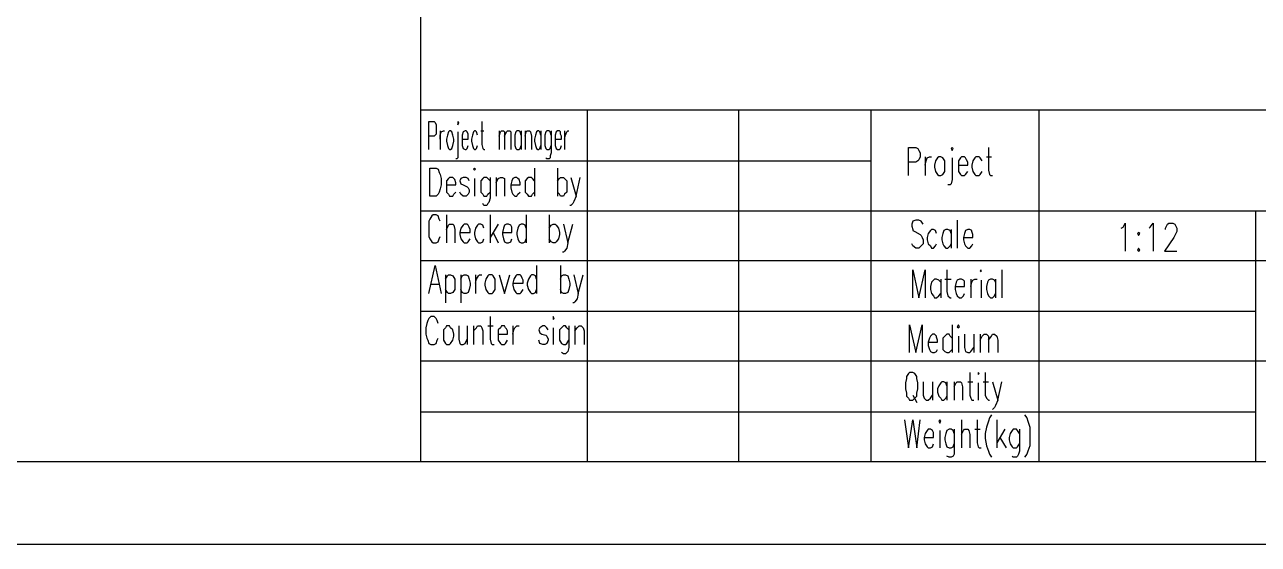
# Model space of a CAD drawing. Extents: x 0.28 to 3.47, y 0.29 to 4.81.
# Drawn here: x 2.198 to 2.992, y 0.287 to 0.621 of the extents above; entities that cross this region are included whole.
import ezdxf

# ---------------------------------------------------------------- set-up
doc = ezdxf.new("R2010")
doc.units = 0
doc.header["$MEASUREMENT"] = 0
doc.linetypes.add('AUSGEZOGEN', pattern=[0])
doc.layers.get('0').update_dxf_attribs({"linetype": 'AUSGEZOGEN'})

msp = doc.modelspace()

# ---------------------------------------------------------------- linework, layer by layer
for points in [[(0.28, 0.28667), (3.474, 0.28667), (3.474, 0.28667), (3.474, 4.80867), (3.474, 4.80867), (0.28, 4.80867), (0.28, 4.80867), (0.28, 0.28667), (0.28, 0.28667)], [(0.414, 0.34), (3.42067, 0.34), (3.42067, 0.34), (3.42067, 4.75533), (3.42067, 4.75533), (0.414, 4.75533), (0.414, 4.75533), (0.414, 0.34), (0.414, 0.34)], [(3.42067, 0.63067), (2.45267, 0.63067), (2.45267, 0.63067), (2.45267, 0.34), (2.45267, 0.34), (3.42067, 0.34), (3.42067, 0.34), (3.42067, 0.63067), (3.42067, 0.63067)], [(3.42067, 0.566), (2.45267, 0.566)], [(2.56, 0.34), (2.56, 0.566)], [(2.65733, 0.34), (2.65733, 0.566)], [(2.74267, 0.34), (2.74267, 0.566)], [(2.85067, 0.34), (2.85067, 0.566)], [(2.458, 0.54067), (2.458, 0.55867), (2.458, 0.55867), (2.46133, 0.55867), (2.46133, 0.55867), (2.462, 0.558), (2.462, 0.558), (2.46267, 0.55667), (2.46267, 0.55667), (2.46267, 0.55067), (2.46267, 0.55067), (2.462, 0.55), (2.462, 0.55), (2.46133, 0.54933), (2.46133, 0.54933), (2.458, 0.54933)], [(2.47667, 0.558), (2.47667, 0.55667), (2.47667, 0.55667), (2.47733, 0.558), (2.47733, 0.558), (2.47667, 0.55867), (2.47667, 0.55867), (2.47667, 0.558), (2.47667, 0.558)], [(2.492, 0.55867), (2.492, 0.544), (2.492, 0.544), (2.49267, 0.54133), (2.49267, 0.54133), (2.49333, 0.54067), (2.49333, 0.54067), (2.494, 0.54067)], [(2.46533, 0.55267), (2.46533, 0.54067)], [(2.46533, 0.54733), (2.46533, 0.55), (2.46533, 0.55), (2.466, 0.552), (2.466, 0.552), (2.46733, 0.55267), (2.46733, 0.55267), (2.468, 0.55267)], [(2.47133, 0.55267), (2.47067, 0.552), (2.47067, 0.552), (2.47, 0.55), (2.47, 0.55), (2.46933, 0.54733), (2.46933, 0.54733), (2.46933, 0.546), (2.46933, 0.546), (2.47, 0.54333), (2.47, 0.54333), (2.47067, 0.54133), (2.47067, 0.54133), (2.47133, 0.54067), (2.47133, 0.54067), (2.472, 0.54067), (2.472, 0.54067), (2.47267, 0.54133), (2.47267, 0.54133), (2.47333, 0.54333), (2.47333, 0.54333), (2.474, 0.546), (2.474, 0.546), (2.474, 0.54733), (2.474, 0.54733), (2.47333, 0.55), (2.47333, 0.55), (2.47267, 0.552), (2.47267, 0.552), (2.472, 0.55267), (2.472, 0.55267), (2.47133, 0.55267), (2.47133, 0.55267)], [(2.47667, 0.552), (2.47667, 0.53533), (2.47667, 0.53533), (2.476, 0.53467), (2.476, 0.53467), (2.47533, 0.53467)], [(2.47933, 0.54733), (2.48333, 0.54733), (2.48333, 0.54733), (2.48333, 0.54933), (2.48333, 0.54933), (2.48333, 0.55067), (2.48333, 0.55067), (2.48267, 0.552), (2.48267, 0.552), (2.482, 0.55267), (2.482, 0.55267), (2.48133, 0.55267), (2.48133, 0.55267), (2.48, 0.552), (2.48, 0.552), (2.47933, 0.55), (2.47933, 0.55), (2.47933, 0.54333), (2.47933, 0.54333), (2.48, 0.54133), (2.48, 0.54133), (2.48133, 0.54067), (2.48133, 0.54067), (2.482, 0.54067), (2.482, 0.54067), (2.48267, 0.54133), (2.48267, 0.54133), (2.48333, 0.54333)], [(2.48933, 0.55), (2.48867, 0.552), (2.48867, 0.552), (2.488, 0.55267), (2.488, 0.55267), (2.48733, 0.55267), (2.48733, 0.55267), (2.48667, 0.552), (2.48667, 0.552), (2.486, 0.55), (2.486, 0.55), (2.48533, 0.54733), (2.48533, 0.54733), (2.48533, 0.546), (2.48533, 0.546), (2.486, 0.54333), (2.486, 0.54333), (2.48667, 0.54133), (2.48667, 0.54133), (2.48733, 0.54067), (2.48733, 0.54067), (2.488, 0.54067), (2.488, 0.54067), (2.48867, 0.54133), (2.48867, 0.54133), (2.48933, 0.54333)], [(2.49133, 0.55267), (2.49333, 0.55267)], [(2.50333, 0.55267), (2.50333, 0.54067)], [(2.50333, 0.54933), (2.504, 0.552), (2.504, 0.552), (2.50467, 0.55267), (2.50467, 0.55267), (2.506, 0.55267), (2.506, 0.55267), (2.50667, 0.552), (2.50667, 0.552), (2.50667, 0.54067)], [(2.50667, 0.54933), (2.508, 0.552), (2.508, 0.552), (2.50867, 0.55267), (2.50867, 0.55267), (2.51, 0.55267), (2.51, 0.55267), (2.51067, 0.552), (2.51067, 0.552), (2.51067, 0.54067)], [(2.51733, 0.55), (2.51667, 0.552), (2.51667, 0.552), (2.516, 0.55267), (2.516, 0.55267), (2.51467, 0.55267), (2.51467, 0.55267), (2.514, 0.552), (2.514, 0.552), (2.51333, 0.55), (2.51333, 0.55), (2.51333, 0.54333), (2.51333, 0.54333), (2.514, 0.54133), (2.514, 0.54133), (2.51467, 0.54067), (2.51467, 0.54067), (2.516, 0.54067), (2.516, 0.54067), (2.51667, 0.54133), (2.51667, 0.54133), (2.51733, 0.54333)], [(2.51733, 0.55267), (2.51733, 0.54067)], [(2.52, 0.55267), (2.52, 0.54067)], [(2.52, 0.54933), (2.52067, 0.552), (2.52067, 0.552), (2.52133, 0.55267), (2.52133, 0.55267), (2.52267, 0.55267), (2.52267, 0.55267), (2.52333, 0.552), (2.52333, 0.552), (2.524, 0.54933), (2.524, 0.54933), (2.524, 0.54067)], [(2.53, 0.55), (2.52933, 0.552), (2.52933, 0.552), (2.52867, 0.55267), (2.52867, 0.55267), (2.528, 0.55267), (2.528, 0.55267), (2.52733, 0.552), (2.52733, 0.552), (2.52667, 0.55), (2.52667, 0.55), (2.526, 0.54733), (2.526, 0.54733), (2.526, 0.546), (2.526, 0.546), (2.52667, 0.54333), (2.52667, 0.54333), (2.52733, 0.54133), (2.52733, 0.54133), (2.528, 0.54067), (2.528, 0.54067), (2.52867, 0.54067), (2.52867, 0.54067), (2.52933, 0.54133), (2.52933, 0.54133), (2.53, 0.54333)], [(2.53, 0.55267), (2.53, 0.54067)], [(2.53667, 0.55), (2.536, 0.552), (2.536, 0.552), (2.53533, 0.55267), (2.53533, 0.55267), (2.534, 0.55267), (2.534, 0.55267), (2.53333, 0.552), (2.53333, 0.552), (2.53267, 0.55), (2.53267, 0.55), (2.53267, 0.54333), (2.53267, 0.54333), (2.53333, 0.54133), (2.53333, 0.54133), (2.534, 0.54067), (2.534, 0.54067), (2.53533, 0.54067), (2.53533, 0.54067), (2.536, 0.54133), (2.536, 0.54133), (2.53667, 0.54333)], [(2.53667, 0.55267), (2.53667, 0.53867), (2.53667, 0.53867), (2.536, 0.53667), (2.536, 0.53667), (2.536, 0.53533), (2.536, 0.53533), (2.53533, 0.53467), (2.53533, 0.53467), (2.534, 0.53467), (2.534, 0.53467), (2.53333, 0.53533)], [(2.53933, 0.54733), (2.54333, 0.54733), (2.54333, 0.54733), (2.54333, 0.54933), (2.54333, 0.54933), (2.54267, 0.55067), (2.54267, 0.55067), (2.54267, 0.552), (2.54267, 0.552), (2.542, 0.55267), (2.542, 0.55267), (2.54067, 0.55267), (2.54067, 0.55267), (2.54, 0.552), (2.54, 0.552), (2.53933, 0.55), (2.53933, 0.55), (2.53933, 0.54333), (2.53933, 0.54333), (2.54, 0.54133), (2.54, 0.54133), (2.54067, 0.54067), (2.54067, 0.54067), (2.542, 0.54067), (2.542, 0.54067), (2.54267, 0.54133), (2.54267, 0.54133), (2.54333, 0.54333)], [(2.54533, 0.55267), (2.54533, 0.54067)], [(2.54533, 0.54733), (2.546, 0.55), (2.546, 0.55), (2.54667, 0.552), (2.54667, 0.552), (2.54733, 0.55267), (2.54733, 0.55267), (2.548, 0.55267)], [(2.76667, 0.524), (2.76667, 0.542), (2.76667, 0.542), (2.77133, 0.542), (2.77133, 0.542), (2.77267, 0.54133), (2.77267, 0.54133), (2.77333, 0.54), (2.77333, 0.54), (2.774, 0.53867), (2.774, 0.53867), (2.774, 0.536), (2.774, 0.536), (2.77333, 0.534), (2.77333, 0.534), (2.77267, 0.53333), (2.77267, 0.53333), (2.77133, 0.53267), (2.77133, 0.53267), (2.76667, 0.53267)], [(2.794, 0.54133), (2.79467, 0.54), (2.79467, 0.54), (2.79533, 0.54133), (2.79533, 0.54133), (2.79467, 0.542), (2.79467, 0.542), (2.794, 0.54133), (2.794, 0.54133)], [(2.818, 0.542), (2.818, 0.52733), (2.818, 0.52733), (2.81867, 0.52467), (2.81867, 0.52467), (2.81933, 0.524), (2.81933, 0.524), (2.82067, 0.524)], [(2.45267, 0.53333), (2.74267, 0.53333)], [(2.77733, 0.536), (2.77733, 0.524)], [(2.77733, 0.53067), (2.778, 0.53333), (2.778, 0.53333), (2.77867, 0.53533), (2.77867, 0.53533), (2.78, 0.536), (2.78, 0.536), (2.78133, 0.536)], [(2.786, 0.536), (2.78533, 0.53533), (2.78533, 0.53533), (2.784, 0.53333), (2.784, 0.53333), (2.78333, 0.53067), (2.78333, 0.53067), (2.78333, 0.52933), (2.78333, 0.52933), (2.784, 0.52667), (2.784, 0.52667), (2.78533, 0.52467), (2.78533, 0.52467), (2.786, 0.524), (2.786, 0.524), (2.78733, 0.524), (2.78733, 0.524), (2.78867, 0.52467), (2.78867, 0.52467), (2.79, 0.52667), (2.79, 0.52667), (2.79, 0.53333), (2.79, 0.53333), (2.78867, 0.53533), (2.78867, 0.53533), (2.78733, 0.536), (2.78733, 0.536), (2.786, 0.536), (2.786, 0.536)], [(2.79467, 0.53533), (2.79467, 0.52133), (2.79467, 0.52133), (2.794, 0.51867), (2.794, 0.51867), (2.79333, 0.518), (2.79333, 0.518), (2.792, 0.518)], [(2.79867, 0.53067), (2.80467, 0.53067), (2.80467, 0.53067), (2.80467, 0.53267), (2.80467, 0.53267), (2.804, 0.534), (2.804, 0.534), (2.80333, 0.53533), (2.80333, 0.53533), (2.80267, 0.536), (2.80267, 0.536), (2.80067, 0.536), (2.80067, 0.536), (2.8, 0.53533), (2.8, 0.53533), (2.79867, 0.53333), (2.79867, 0.53333), (2.79867, 0.52667), (2.79867, 0.52667), (2.8, 0.52467), (2.8, 0.52467), (2.80067, 0.524), (2.80067, 0.524), (2.80267, 0.524), (2.80267, 0.524), (2.80333, 0.52467), (2.80333, 0.52467), (2.80467, 0.52667)], [(2.814, 0.53333), (2.81267, 0.53533), (2.81267, 0.53533), (2.812, 0.536), (2.812, 0.536), (2.81, 0.536), (2.81, 0.536), (2.80933, 0.53533), (2.80933, 0.53533), (2.808, 0.53333), (2.808, 0.53333), (2.80733, 0.53067), (2.80733, 0.53067), (2.80733, 0.52933), (2.80733, 0.52933), (2.808, 0.52667), (2.808, 0.52667), (2.80933, 0.52467), (2.80933, 0.52467), (2.81, 0.524), (2.81, 0.524), (2.812, 0.524), (2.812, 0.524), (2.81267, 0.52467), (2.81267, 0.52467), (2.814, 0.52667)], [(2.81667, 0.536), (2.82, 0.536)], [(2.45867, 0.51067), (2.45867, 0.52867), (2.45867, 0.52867), (2.46267, 0.52867), (2.46267, 0.52867), (2.464, 0.528), (2.464, 0.528), (2.46467, 0.526), (2.46467, 0.526), (2.46533, 0.52467), (2.46533, 0.52467), (2.466, 0.522), (2.466, 0.522), (2.466, 0.518), (2.466, 0.518), (2.46533, 0.51533), (2.46533, 0.51533), (2.46467, 0.51333), (2.46467, 0.51333), (2.464, 0.512), (2.464, 0.512), (2.46267, 0.51067), (2.46267, 0.51067), (2.45867, 0.51067), (2.45867, 0.51067)], [(2.48667, 0.528), (2.48733, 0.52733), (2.48733, 0.52733), (2.488, 0.528), (2.488, 0.528), (2.48733, 0.52867), (2.48733, 0.52867), (2.48667, 0.528), (2.48667, 0.528)], [(2.526, 0.52867), (2.526, 0.51067)], [(2.54067, 0.52867), (2.54067, 0.51067)], [(2.46933, 0.518), (2.47533, 0.518), (2.47533, 0.518), (2.47533, 0.51933), (2.47533, 0.51933), (2.47467, 0.52133), (2.47467, 0.52133), (2.474, 0.522), (2.474, 0.522), (2.47333, 0.52267), (2.47333, 0.52267), (2.47133, 0.52267), (2.47133, 0.52267), (2.47067, 0.522), (2.47067, 0.522), (2.46933, 0.52067), (2.46933, 0.52067), (2.46933, 0.51333), (2.46933, 0.51333), (2.47067, 0.512), (2.47067, 0.512), (2.47133, 0.51067), (2.47133, 0.51067), (2.47333, 0.51067), (2.47333, 0.51067), (2.474, 0.512), (2.474, 0.512), (2.47533, 0.51333)], [(2.484, 0.52067), (2.48333, 0.522), (2.48333, 0.522), (2.482, 0.52267), (2.482, 0.52267), (2.48, 0.52267), (2.48, 0.52267), (2.47867, 0.522), (2.47867, 0.522), (2.478, 0.52067), (2.478, 0.52067), (2.47867, 0.51867), (2.47867, 0.51867), (2.48, 0.518), (2.48, 0.518), (2.48267, 0.51667), (2.48267, 0.51667), (2.48333, 0.516), (2.48333, 0.516), (2.484, 0.51467), (2.484, 0.51467), (2.484, 0.51333), (2.484, 0.51333), (2.48333, 0.512), (2.48333, 0.512), (2.482, 0.51067), (2.482, 0.51067), (2.48, 0.51067), (2.48, 0.51067), (2.47867, 0.512), (2.47867, 0.512), (2.478, 0.51333)], [(2.48733, 0.522), (2.48733, 0.51067)], [(2.49733, 0.52067), (2.496, 0.522), (2.496, 0.522), (2.49533, 0.52267), (2.49533, 0.52267), (2.49333, 0.52267), (2.49333, 0.52267), (2.49267, 0.522), (2.49267, 0.522), (2.49133, 0.52067), (2.49133, 0.52067), (2.49133, 0.51333), (2.49133, 0.51333), (2.49267, 0.512), (2.49267, 0.512), (2.49333, 0.51067), (2.49333, 0.51067), (2.49533, 0.51067), (2.49533, 0.51067), (2.496, 0.512), (2.496, 0.512), (2.49733, 0.51333)], [(2.49733, 0.52267), (2.49733, 0.50933), (2.49733, 0.50933), (2.49667, 0.50667), (2.49667, 0.50667), (2.496, 0.506), (2.496, 0.506), (2.49533, 0.50467), (2.49533, 0.50467), (2.49333, 0.50467), (2.49333, 0.50467), (2.49267, 0.506)], [(2.50133, 0.52267), (2.50133, 0.51067)], [(2.50133, 0.51933), (2.50267, 0.522), (2.50267, 0.522), (2.504, 0.52267), (2.504, 0.52267), (2.50533, 0.52267), (2.50533, 0.52267), (2.50667, 0.522), (2.50667, 0.522), (2.50667, 0.51067)], [(2.51067, 0.518), (2.51667, 0.518), (2.51667, 0.518), (2.51667, 0.51933), (2.51667, 0.51933), (2.516, 0.52133), (2.516, 0.52133), (2.51533, 0.522), (2.51533, 0.522), (2.51467, 0.52267), (2.51467, 0.52267), (2.51333, 0.52267), (2.51333, 0.52267), (2.512, 0.522), (2.512, 0.522), (2.51133, 0.52067), (2.51133, 0.52067), (2.51067, 0.518), (2.51067, 0.518), (2.51067, 0.516), (2.51067, 0.516), (2.51133, 0.51333), (2.51133, 0.51333), (2.512, 0.512), (2.512, 0.512), (2.51333, 0.51067), (2.51333, 0.51067), (2.51467, 0.51067), (2.51467, 0.51067), (2.51533, 0.512), (2.51533, 0.512), (2.51667, 0.51333)], [(2.526, 0.52067), (2.52467, 0.522), (2.52467, 0.522), (2.524, 0.52267), (2.524, 0.52267), (2.522, 0.52267), (2.522, 0.52267), (2.52133, 0.522), (2.52133, 0.522), (2.52, 0.52067), (2.52, 0.52067), (2.52, 0.51333), (2.52, 0.51333), (2.52133, 0.512), (2.52133, 0.512), (2.522, 0.51067), (2.522, 0.51067), (2.524, 0.51067), (2.524, 0.51067), (2.52467, 0.512), (2.52467, 0.512), (2.526, 0.51333)], [(2.54067, 0.52067), (2.542, 0.522), (2.542, 0.522), (2.54267, 0.52267), (2.54267, 0.52267), (2.54467, 0.52267), (2.54467, 0.52267), (2.54533, 0.522), (2.54533, 0.522), (2.54667, 0.52067), (2.54667, 0.52067), (2.54667, 0.51333), (2.54667, 0.51333), (2.54533, 0.512), (2.54533, 0.512), (2.54467, 0.51067), (2.54467, 0.51067), (2.54267, 0.51067), (2.54267, 0.51067), (2.542, 0.512), (2.542, 0.512), (2.54067, 0.51333)], [(2.54933, 0.52267), (2.55267, 0.51067), (2.55267, 0.51067), (2.55533, 0.52267)], [(2.55267, 0.51067), (2.55133, 0.50733), (2.55133, 0.50733), (2.55067, 0.506), (2.55067, 0.506), (2.54933, 0.50467), (2.54933, 0.50467), (2.54867, 0.50467)], [(2.45267, 0.50133), (2.74267, 0.50133)], [(2.74267, 0.50133), (3.42067, 0.50133)], [(2.99, 0.34), (2.99, 0.50133)], [(2.46533, 0.49467), (2.46467, 0.496), (2.46467, 0.496), (2.464, 0.498), (2.464, 0.498), (2.46267, 0.49867), (2.46267, 0.49867), (2.46067, 0.49867), (2.46067, 0.49867), (2.46, 0.498), (2.46, 0.498), (2.45867, 0.496), (2.45867, 0.496), (2.458, 0.49467), (2.458, 0.49467), (2.458, 0.48467), (2.458, 0.48467), (2.45867, 0.48333), (2.45867, 0.48333), (2.46, 0.48133), (2.46, 0.48133), (2.46067, 0.48067), (2.46067, 0.48067), (2.46267, 0.48067), (2.46267, 0.48067), (2.464, 0.48133), (2.464, 0.48133), (2.46467, 0.48333), (2.46467, 0.48333), (2.46533, 0.48467)], [(2.46933, 0.49867), (2.46933, 0.48067)], [(2.46933, 0.48933), (2.47067, 0.492), (2.47067, 0.492), (2.47133, 0.49267), (2.47133, 0.49267), (2.47333, 0.49267), (2.47333, 0.49267), (2.474, 0.492), (2.474, 0.492), (2.47467, 0.48933), (2.47467, 0.48933), (2.47467, 0.48067)], [(2.478, 0.48733), (2.48467, 0.48733), (2.48467, 0.48733), (2.48467, 0.48933), (2.48467, 0.48933), (2.484, 0.49067), (2.484, 0.49067), (2.48333, 0.492), (2.48333, 0.492), (2.48267, 0.49267), (2.48267, 0.49267), (2.48067, 0.49267), (2.48067, 0.49267), (2.48, 0.492), (2.48, 0.492), (2.47867, 0.49), (2.47867, 0.49), (2.478, 0.48733), (2.478, 0.48733), (2.478, 0.486), (2.478, 0.486), (2.47867, 0.48333), (2.47867, 0.48333), (2.48, 0.48133), (2.48, 0.48133), (2.48067, 0.48067), (2.48067, 0.48067), (2.48267, 0.48067), (2.48267, 0.48067), (2.48333, 0.48133), (2.48333, 0.48133), (2.48467, 0.48333)], [(2.49333, 0.49), (2.49267, 0.492), (2.49267, 0.492), (2.49133, 0.49267), (2.49133, 0.49267), (2.49, 0.49267), (2.49, 0.49267), (2.48933, 0.492), (2.48933, 0.492), (2.488, 0.49), (2.488, 0.49), (2.48733, 0.48733), (2.48733, 0.48733), (2.48733, 0.486), (2.48733, 0.486), (2.488, 0.48333), (2.488, 0.48333), (2.48933, 0.48133), (2.48933, 0.48133), (2.49, 0.48067), (2.49, 0.48067), (2.49133, 0.48067), (2.49133, 0.48067), (2.49267, 0.48133), (2.49267, 0.48133), (2.49333, 0.48333)], [(2.49733, 0.49867), (2.49733, 0.48067)], [(2.50267, 0.49267), (2.49733, 0.484)], [(2.50533, 0.48733), (2.51133, 0.48733), (2.51133, 0.48733), (2.51133, 0.48933), (2.51133, 0.48933), (2.51133, 0.49067), (2.51133, 0.49067), (2.51067, 0.492), (2.51067, 0.492), (2.50933, 0.49267), (2.50933, 0.49267), (2.508, 0.49267), (2.508, 0.49267), (2.50667, 0.492), (2.50667, 0.492), (2.506, 0.49), (2.506, 0.49), (2.50533, 0.48733), (2.50533, 0.48733), (2.50533, 0.486), (2.50533, 0.486), (2.506, 0.48333), (2.506, 0.48333), (2.50667, 0.48133), (2.50667, 0.48133), (2.508, 0.48067), (2.508, 0.48067), (2.50933, 0.48067), (2.50933, 0.48067), (2.51067, 0.48133), (2.51067, 0.48133), (2.51133, 0.48333)], [(2.52067, 0.49), (2.52, 0.492), (2.52, 0.492), (2.51867, 0.49267), (2.51867, 0.49267), (2.51733, 0.49267), (2.51733, 0.49267), (2.516, 0.492), (2.516, 0.492), (2.51533, 0.49), (2.51533, 0.49), (2.51467, 0.48733), (2.51467, 0.48733), (2.51467, 0.486), (2.51467, 0.486), (2.51533, 0.48333), (2.51533, 0.48333), (2.516, 0.48133), (2.516, 0.48133), (2.51733, 0.48067), (2.51733, 0.48067), (2.51867, 0.48067), (2.51867, 0.48067), (2.52, 0.48133), (2.52, 0.48133), (2.52067, 0.48333)], [(2.52067, 0.49867), (2.52067, 0.48067)], [(2.53533, 0.49867), (2.53533, 0.48067)], [(2.53533, 0.49), (2.53667, 0.492), (2.53667, 0.492), (2.538, 0.49267), (2.538, 0.49267), (2.53933, 0.49267), (2.53933, 0.49267), (2.54, 0.492), (2.54, 0.492), (2.54133, 0.49), (2.54133, 0.49), (2.542, 0.48733), (2.542, 0.48733), (2.542, 0.486), (2.542, 0.486), (2.54133, 0.48333), (2.54133, 0.48333), (2.54, 0.48133), (2.54, 0.48133), (2.53933, 0.48067), (2.53933, 0.48067), (2.538, 0.48067), (2.538, 0.48067), (2.53667, 0.48133), (2.53667, 0.48133), (2.53533, 0.48333)], [(2.54467, 0.49267), (2.54733, 0.48067), (2.54733, 0.48067), (2.55067, 0.49267)], [(2.776, 0.49267), (2.77467, 0.49467), (2.77467, 0.49467), (2.77333, 0.49533), (2.77333, 0.49533), (2.77133, 0.49533), (2.77133, 0.49533), (2.76933, 0.49467), (2.76933, 0.49467), (2.76867, 0.49267), (2.76867, 0.49267), (2.76867, 0.49133), (2.76867, 0.49133), (2.76933, 0.48933), (2.76933, 0.48933), (2.76933, 0.48867), (2.76933, 0.48867), (2.77067, 0.488), (2.77067, 0.488), (2.774, 0.486), (2.774, 0.486), (2.77467, 0.48533), (2.77467, 0.48533), (2.77533, 0.484), (2.77533, 0.484), (2.776, 0.48267), (2.776, 0.48267), (2.776, 0.48), (2.776, 0.48), (2.77467, 0.47867), (2.77467, 0.47867), (2.77333, 0.47733), (2.77333, 0.47733), (2.77133, 0.47733), (2.77133, 0.47733), (2.76933, 0.47867), (2.76933, 0.47867), (2.76867, 0.48)], [(2.798, 0.49533), (2.798, 0.47733)], [(2.90333, 0.49), (2.90467, 0.49067), (2.90467, 0.49067), (2.906, 0.49333), (2.906, 0.49333), (2.906, 0.47533)], [(2.92133, 0.49), (2.922, 0.49067), (2.922, 0.49067), (2.924, 0.49333), (2.924, 0.49333), (2.924, 0.47533)], [(2.932, 0.48933), (2.932, 0.49), (2.932, 0.49), (2.93267, 0.49133), (2.93267, 0.49133), (2.93333, 0.49267), (2.93333, 0.49267), (2.934, 0.49333), (2.934, 0.49333), (2.93667, 0.49333), (2.93667, 0.49333), (2.938, 0.49267), (2.938, 0.49267), (2.93867, 0.49133), (2.93867, 0.49133), (2.93933, 0.49), (2.93933, 0.49), (2.93933, 0.488), (2.93933, 0.488), (2.93867, 0.48667), (2.93867, 0.48667), (2.93733, 0.484), (2.93733, 0.484), (2.93133, 0.47533), (2.93133, 0.47533), (2.93933, 0.47533)], [(2.49933, 0.48733), (2.50267, 0.48067)], [(2.78467, 0.48667), (2.784, 0.48867), (2.784, 0.48867), (2.78267, 0.48933), (2.78267, 0.48933), (2.78133, 0.48933), (2.78133, 0.48933), (2.78067, 0.48867), (2.78067, 0.48867), (2.77933, 0.48667), (2.77933, 0.48667), (2.77867, 0.484), (2.77867, 0.484), (2.77867, 0.48267), (2.77867, 0.48267), (2.77933, 0.48), (2.77933, 0.48), (2.78067, 0.47867), (2.78067, 0.47867), (2.78133, 0.47733), (2.78133, 0.47733), (2.78267, 0.47733), (2.78267, 0.47733), (2.784, 0.47867), (2.784, 0.47867), (2.78467, 0.48)], [(2.794, 0.48667), (2.79333, 0.48867), (2.79333, 0.48867), (2.792, 0.48933), (2.792, 0.48933), (2.79067, 0.48933), (2.79067, 0.48933), (2.78933, 0.48867), (2.78933, 0.48867), (2.78867, 0.48667), (2.78867, 0.48667), (2.788, 0.484), (2.788, 0.484), (2.788, 0.48267), (2.788, 0.48267), (2.78867, 0.48), (2.78867, 0.48), (2.78933, 0.47867), (2.78933, 0.47867), (2.79067, 0.47733), (2.79067, 0.47733), (2.792, 0.47733), (2.792, 0.47733), (2.79333, 0.47867), (2.79333, 0.47867), (2.794, 0.48)], [(2.794, 0.48933), (2.794, 0.47733)], [(2.802, 0.484), (2.808, 0.484), (2.808, 0.484), (2.808, 0.486), (2.808, 0.486), (2.80733, 0.488), (2.80733, 0.488), (2.80733, 0.48867), (2.80733, 0.48867), (2.806, 0.48933), (2.806, 0.48933), (2.80467, 0.48933), (2.80467, 0.48933), (2.80333, 0.48867), (2.80333, 0.48867), (2.80267, 0.48667), (2.80267, 0.48667), (2.802, 0.484), (2.802, 0.484), (2.802, 0.48267), (2.802, 0.48267), (2.80267, 0.48), (2.80267, 0.48), (2.80333, 0.47867), (2.80333, 0.47867), (2.80467, 0.47733), (2.80467, 0.47733), (2.806, 0.47733), (2.806, 0.47733), (2.80733, 0.47867), (2.80733, 0.47867), (2.808, 0.48)], [(2.91467, 0.48733), (2.914, 0.48667), (2.914, 0.48667), (2.91467, 0.48533), (2.91467, 0.48533), (2.91533, 0.48667), (2.91533, 0.48667), (2.91467, 0.48733), (2.91467, 0.48733)], [(2.54733, 0.48067), (2.54667, 0.47733), (2.54667, 0.47733), (2.54533, 0.47533), (2.54533, 0.47533), (2.54467, 0.47467), (2.54467, 0.47467), (2.544, 0.47467)], [(2.91467, 0.47733), (2.914, 0.476), (2.914, 0.476), (2.91467, 0.47533), (2.91467, 0.47533), (2.91533, 0.476), (2.91533, 0.476), (2.91467, 0.47733), (2.91467, 0.47733)], [(2.45267, 0.46933), (3.42067, 0.46933)], [(2.458, 0.448), (2.462, 0.466), (2.462, 0.466), (2.466, 0.448)], [(2.52733, 0.466), (2.52733, 0.448)], [(2.54267, 0.466), (2.54267, 0.448)], [(2.76933, 0.44533), (2.76933, 0.46333), (2.76933, 0.46333), (2.77333, 0.44533), (2.77333, 0.44533), (2.77733, 0.46333), (2.77733, 0.46333), (2.77733, 0.44533)], [(2.79133, 0.46333), (2.79133, 0.44933), (2.79133, 0.44933), (2.792, 0.44667), (2.792, 0.44667), (2.79333, 0.44533), (2.79333, 0.44533), (2.794, 0.44533)], [(2.81267, 0.46267), (2.81333, 0.462), (2.81333, 0.462), (2.81333, 0.46333), (2.81333, 0.46333), (2.81267, 0.46267), (2.81267, 0.46267)], [(2.82667, 0.46333), (2.82667, 0.44533)], [(2.45933, 0.454), (2.46467, 0.454)], [(2.46867, 0.46), (2.46867, 0.442)], [(2.46867, 0.45733), (2.47, 0.45933), (2.47, 0.45933), (2.47067, 0.46), (2.47067, 0.46), (2.472, 0.46), (2.472, 0.46), (2.47333, 0.45933), (2.47333, 0.45933), (2.47467, 0.45733), (2.47467, 0.45733), (2.47467, 0.45067), (2.47467, 0.45067), (2.47333, 0.44867), (2.47333, 0.44867), (2.472, 0.448), (2.472, 0.448), (2.47067, 0.448), (2.47067, 0.448), (2.47, 0.44867), (2.47, 0.44867), (2.46867, 0.45067)], [(2.47867, 0.46), (2.47867, 0.442)], [(2.47867, 0.45733), (2.47933, 0.45933), (2.47933, 0.45933), (2.48067, 0.46), (2.48067, 0.46), (2.482, 0.46), (2.482, 0.46), (2.48333, 0.45933), (2.48333, 0.45933), (2.484, 0.45733), (2.484, 0.45733), (2.48467, 0.45467), (2.48467, 0.45467), (2.48467, 0.45333), (2.48467, 0.45333), (2.484, 0.45067), (2.484, 0.45067), (2.48333, 0.44867), (2.48333, 0.44867), (2.482, 0.448), (2.482, 0.448), (2.48067, 0.448), (2.48067, 0.448), (2.47933, 0.44867), (2.47933, 0.44867), (2.47867, 0.45067)], [(2.488, 0.46), (2.488, 0.448)], [(2.488, 0.45467), (2.48867, 0.45733), (2.48867, 0.45733), (2.49, 0.45933), (2.49, 0.45933), (2.49067, 0.46), (2.49067, 0.46), (2.492, 0.46)], [(2.49667, 0.46), (2.496, 0.45933), (2.496, 0.45933), (2.49467, 0.45733), (2.49467, 0.45733), (2.494, 0.45467), (2.494, 0.45467), (2.494, 0.45333), (2.494, 0.45333), (2.49467, 0.45067), (2.49467, 0.45067), (2.496, 0.44867), (2.496, 0.44867), (2.49667, 0.448), (2.49667, 0.448), (2.49867, 0.448), (2.49867, 0.448), (2.49933, 0.44867), (2.49933, 0.44867), (2.50067, 0.45067), (2.50067, 0.45067), (2.50067, 0.45733), (2.50067, 0.45733), (2.49933, 0.45933), (2.49933, 0.45933), (2.49867, 0.46), (2.49867, 0.46), (2.49667, 0.46), (2.49667, 0.46)], [(2.50333, 0.46), (2.50667, 0.448), (2.50667, 0.448), (2.51, 0.46)], [(2.512, 0.45467), (2.51867, 0.45467), (2.51867, 0.45467), (2.51867, 0.45667), (2.51867, 0.45667), (2.518, 0.458), (2.518, 0.458), (2.51733, 0.45933), (2.51733, 0.45933), (2.51667, 0.46), (2.51667, 0.46), (2.51467, 0.46), (2.51467, 0.46), (2.514, 0.45933), (2.514, 0.45933), (2.51267, 0.45733), (2.51267, 0.45733), (2.512, 0.45467), (2.512, 0.45467), (2.512, 0.45333), (2.512, 0.45333), (2.51267, 0.45067), (2.51267, 0.45067), (2.514, 0.44867), (2.514, 0.44867), (2.51467, 0.448), (2.51467, 0.448), (2.51667, 0.448), (2.51667, 0.448), (2.51733, 0.44867), (2.51733, 0.44867), (2.51867, 0.45067)], [(2.52733, 0.45733), (2.52667, 0.45933), (2.52667, 0.45933), (2.52533, 0.46), (2.52533, 0.46), (2.524, 0.46), (2.524, 0.46), (2.52333, 0.45933), (2.52333, 0.45933), (2.522, 0.45733), (2.522, 0.45733), (2.52133, 0.45467), (2.52133, 0.45467), (2.52133, 0.45333), (2.52133, 0.45333), (2.522, 0.45067), (2.522, 0.45067), (2.52333, 0.44867), (2.52333, 0.44867), (2.524, 0.448), (2.524, 0.448), (2.52533, 0.448), (2.52533, 0.448), (2.52667, 0.44867), (2.52667, 0.44867), (2.52733, 0.45067)], [(2.54267, 0.45733), (2.54333, 0.45933), (2.54333, 0.45933), (2.54467, 0.46), (2.54467, 0.46), (2.546, 0.46), (2.546, 0.46), (2.54733, 0.45933), (2.54733, 0.45933), (2.548, 0.45733), (2.548, 0.45733), (2.54867, 0.45467), (2.54867, 0.45467), (2.54867, 0.45333), (2.54867, 0.45333), (2.548, 0.45067), (2.548, 0.45067), (2.54733, 0.44867), (2.54733, 0.44867), (2.546, 0.448), (2.546, 0.448), (2.54467, 0.448), (2.54467, 0.448), (2.54333, 0.44867), (2.54333, 0.44867), (2.54267, 0.45067)], [(2.55133, 0.46), (2.554, 0.448), (2.554, 0.448), (2.55733, 0.46)], [(2.78733, 0.45533), (2.786, 0.45667), (2.786, 0.45667), (2.78467, 0.45733), (2.78467, 0.45733), (2.78333, 0.45733), (2.78333, 0.45733), (2.78267, 0.45667), (2.78267, 0.45667), (2.78133, 0.45533), (2.78133, 0.45533), (2.78067, 0.45267), (2.78067, 0.45267), (2.78067, 0.45067), (2.78067, 0.45067), (2.78133, 0.448), (2.78133, 0.448), (2.78267, 0.44667), (2.78267, 0.44667), (2.78333, 0.44533), (2.78333, 0.44533), (2.78467, 0.44533), (2.78467, 0.44533), (2.786, 0.44667), (2.786, 0.44667), (2.78733, 0.448)], [(2.78733, 0.45733), (2.78733, 0.44533)], [(2.79, 0.45733), (2.794, 0.45733)], [(2.79667, 0.45267), (2.80267, 0.45267), (2.80267, 0.45267), (2.80267, 0.454), (2.80267, 0.454), (2.80267, 0.456), (2.80267, 0.456), (2.802, 0.45667), (2.802, 0.45667), (2.80067, 0.45733), (2.80067, 0.45733), (2.79933, 0.45733), (2.79933, 0.45733), (2.798, 0.45667), (2.798, 0.45667), (2.79733, 0.45533), (2.79733, 0.45533), (2.79667, 0.45267), (2.79667, 0.45267), (2.79667, 0.45067), (2.79667, 0.45067), (2.79733, 0.448), (2.79733, 0.448), (2.798, 0.44667), (2.798, 0.44667), (2.79933, 0.44533), (2.79933, 0.44533), (2.80067, 0.44533), (2.80067, 0.44533), (2.802, 0.44667), (2.802, 0.44667), (2.80267, 0.448)], [(2.80667, 0.45733), (2.80667, 0.44533)], [(2.80667, 0.45267), (2.80733, 0.45533), (2.80733, 0.45533), (2.808, 0.45667), (2.808, 0.45667), (2.80933, 0.45733), (2.80933, 0.45733), (2.81067, 0.45733)], [(2.81333, 0.45667), (2.81333, 0.44533)], [(2.82267, 0.45533), (2.822, 0.45667), (2.822, 0.45667), (2.82067, 0.45733), (2.82067, 0.45733), (2.81933, 0.45733), (2.81933, 0.45733), (2.818, 0.45667), (2.818, 0.45667), (2.81733, 0.45533), (2.81733, 0.45533), (2.81667, 0.45267), (2.81667, 0.45267), (2.81667, 0.45067), (2.81667, 0.45067), (2.81733, 0.448), (2.81733, 0.448), (2.818, 0.44667), (2.818, 0.44667), (2.81933, 0.44533), (2.81933, 0.44533), (2.82067, 0.44533), (2.82067, 0.44533), (2.822, 0.44667), (2.822, 0.44667), (2.82267, 0.448)], [(2.82267, 0.45733), (2.82267, 0.44533)], [(2.554, 0.448), (2.55333, 0.44467), (2.55333, 0.44467), (2.552, 0.44267), (2.552, 0.44267), (2.55133, 0.442), (2.55133, 0.442), (2.55067, 0.442)], [(2.45267, 0.43667), (2.99, 0.43667)], [(2.464, 0.42867), (2.46333, 0.43067), (2.46333, 0.43067), (2.46267, 0.432), (2.46267, 0.432), (2.46133, 0.43333), (2.46133, 0.43333), (2.45933, 0.43333), (2.45933, 0.43333), (2.458, 0.432), (2.458, 0.432), (2.45733, 0.43067), (2.45733, 0.43067), (2.45667, 0.42867), (2.45667, 0.42867), (2.456, 0.426), (2.456, 0.426), (2.456, 0.422), (2.456, 0.422), (2.45667, 0.41933), (2.45667, 0.41933), (2.45733, 0.418), (2.45733, 0.418), (2.458, 0.416), (2.458, 0.416), (2.45933, 0.41533), (2.45933, 0.41533), (2.46133, 0.41533), (2.46133, 0.41533), (2.46267, 0.416), (2.46267, 0.416), (2.46333, 0.418), (2.46333, 0.418), (2.464, 0.41933)], [(2.49733, 0.43333), (2.49733, 0.41867), (2.49733, 0.41867), (2.498, 0.416), (2.498, 0.416), (2.49867, 0.41533), (2.49867, 0.41533), (2.5, 0.41533)], [(2.538, 0.432), (2.538, 0.43133), (2.538, 0.43133), (2.53867, 0.432), (2.53867, 0.432), (2.538, 0.43333), (2.538, 0.43333), (2.538, 0.432), (2.538, 0.432)], [(2.46933, 0.42733), (2.46867, 0.426), (2.46867, 0.426), (2.46733, 0.42467), (2.46733, 0.42467), (2.46733, 0.418), (2.46733, 0.418), (2.46867, 0.416), (2.46867, 0.416), (2.46933, 0.41533), (2.46933, 0.41533), (2.47133, 0.41533), (2.47133, 0.41533), (2.472, 0.416), (2.472, 0.416), (2.47333, 0.418), (2.47333, 0.418), (2.474, 0.42067), (2.474, 0.42067), (2.474, 0.422), (2.474, 0.422), (2.47333, 0.42467), (2.47333, 0.42467), (2.472, 0.426), (2.472, 0.426), (2.47133, 0.42733), (2.47133, 0.42733), (2.46933, 0.42733), (2.46933, 0.42733)], [(2.47733, 0.42733), (2.47733, 0.41867), (2.47733, 0.41867), (2.478, 0.416), (2.478, 0.416), (2.47867, 0.41533), (2.47867, 0.41533), (2.48, 0.41533), (2.48, 0.41533), (2.48133, 0.416), (2.48133, 0.416), (2.48267, 0.41867)], [(2.48267, 0.42733), (2.48267, 0.41533)], [(2.48667, 0.42733), (2.48667, 0.41533)], [(2.48667, 0.424), (2.48867, 0.426), (2.48867, 0.426), (2.48933, 0.42733), (2.48933, 0.42733), (2.49133, 0.42733), (2.49133, 0.42733), (2.492, 0.426), (2.492, 0.426), (2.49267, 0.424), (2.49267, 0.424), (2.49267, 0.41533)], [(2.496, 0.42733), (2.49933, 0.42733)], [(2.50267, 0.422), (2.50867, 0.422), (2.50867, 0.422), (2.50867, 0.424), (2.50867, 0.424), (2.508, 0.42533), (2.508, 0.42533), (2.50733, 0.426), (2.50733, 0.426), (2.50667, 0.42733), (2.50667, 0.42733), (2.50467, 0.42733), (2.50467, 0.42733), (2.504, 0.426), (2.504, 0.426), (2.50267, 0.42467), (2.50267, 0.42467), (2.50267, 0.418), (2.50267, 0.418), (2.504, 0.416), (2.504, 0.416), (2.50467, 0.41533), (2.50467, 0.41533), (2.50667, 0.41533), (2.50667, 0.41533), (2.50733, 0.416), (2.50733, 0.416), (2.50867, 0.418)], [(2.512, 0.42733), (2.512, 0.41533)], [(2.512, 0.422), (2.51267, 0.42467), (2.51267, 0.42467), (2.51333, 0.426), (2.51333, 0.426), (2.51467, 0.42733), (2.51467, 0.42733), (2.516, 0.42733)], [(2.53467, 0.42467), (2.534, 0.426), (2.534, 0.426), (2.53267, 0.42733), (2.53267, 0.42733), (2.53133, 0.42733), (2.53133, 0.42733), (2.52933, 0.426), (2.52933, 0.426), (2.52867, 0.42467), (2.52867, 0.42467), (2.52933, 0.42267), (2.52933, 0.42267), (2.53067, 0.422), (2.53067, 0.422), (2.53333, 0.42133), (2.53333, 0.42133), (2.534, 0.42067), (2.534, 0.42067), (2.53467, 0.41867), (2.53467, 0.41867), (2.53467, 0.418), (2.53467, 0.418), (2.534, 0.416), (2.534, 0.416), (2.53267, 0.41533), (2.53267, 0.41533), (2.53133, 0.41533), (2.53133, 0.41533), (2.52933, 0.416), (2.52933, 0.416), (2.52867, 0.418)], [(2.538, 0.426), (2.538, 0.41533)], [(2.548, 0.42467), (2.54667, 0.426), (2.54667, 0.426), (2.546, 0.42733), (2.546, 0.42733), (2.54467, 0.42733), (2.54467, 0.42733), (2.54333, 0.426), (2.54333, 0.426), (2.542, 0.42467), (2.542, 0.42467), (2.542, 0.418), (2.542, 0.418), (2.54333, 0.416), (2.54333, 0.416), (2.54467, 0.41533), (2.54467, 0.41533), (2.546, 0.41533), (2.546, 0.41533), (2.54667, 0.416), (2.54667, 0.416), (2.548, 0.418)], [(2.548, 0.42733), (2.548, 0.41333), (2.548, 0.41333), (2.54733, 0.41067), (2.54733, 0.41067), (2.54667, 0.41), (2.54667, 0.41), (2.546, 0.40933), (2.546, 0.40933), (2.54467, 0.40933), (2.54467, 0.40933), (2.54333, 0.41)], [(2.552, 0.42733), (2.552, 0.41533)], [(2.552, 0.424), (2.55333, 0.426), (2.55333, 0.426), (2.55467, 0.42733), (2.55467, 0.42733), (2.556, 0.42733), (2.556, 0.42733), (2.55733, 0.426), (2.55733, 0.426), (2.558, 0.424), (2.558, 0.424), (2.558, 0.41533)], [(2.76733, 0.41), (2.76733, 0.428), (2.76733, 0.428), (2.77133, 0.41), (2.77133, 0.41), (2.77533, 0.428), (2.77533, 0.428), (2.77533, 0.41)], [(2.77933, 0.41667), (2.78533, 0.41667), (2.78533, 0.41667), (2.78533, 0.418), (2.78533, 0.418), (2.78467, 0.42), (2.78467, 0.42), (2.78467, 0.42067), (2.78467, 0.42067), (2.78333, 0.422), (2.78333, 0.422), (2.782, 0.422), (2.782, 0.422), (2.78067, 0.42067), (2.78067, 0.42067), (2.78, 0.41933), (2.78, 0.41933), (2.77933, 0.41667), (2.77933, 0.41667), (2.77933, 0.41467), (2.77933, 0.41467), (2.78, 0.412), (2.78, 0.412), (2.78067, 0.41067), (2.78067, 0.41067), (2.782, 0.41), (2.782, 0.41), (2.78333, 0.41), (2.78333, 0.41), (2.78467, 0.41067), (2.78467, 0.41067), (2.78533, 0.412)], [(2.79467, 0.41933), (2.79333, 0.42067), (2.79333, 0.42067), (2.79267, 0.422), (2.79267, 0.422), (2.79133, 0.422), (2.79133, 0.422), (2.79, 0.42067), (2.79, 0.42067), (2.78867, 0.41933), (2.78867, 0.41933), (2.78867, 0.412), (2.78867, 0.412), (2.79, 0.41067), (2.79, 0.41067), (2.79133, 0.41), (2.79133, 0.41), (2.79267, 0.41), (2.79267, 0.41), (2.79333, 0.41067), (2.79333, 0.41067), (2.79467, 0.412)], [(2.79467, 0.428), (2.79467, 0.41)], [(2.798, 0.42667), (2.79867, 0.426), (2.79867, 0.426), (2.79933, 0.42667), (2.79933, 0.42667), (2.79867, 0.428), (2.79867, 0.428), (2.798, 0.42667), (2.798, 0.42667)], [(2.80267, 0.422), (2.80267, 0.41333), (2.80267, 0.41333), (2.80333, 0.41067), (2.80333, 0.41067), (2.80467, 0.41), (2.80467, 0.41), (2.806, 0.41), (2.806, 0.41), (2.80667, 0.41067), (2.80667, 0.41067), (2.80867, 0.41333)], [(2.80867, 0.422), (2.80867, 0.41)], [(2.81267, 0.422), (2.81267, 0.41)], [(2.81267, 0.418), (2.814, 0.42067), (2.814, 0.42067), (2.81533, 0.422), (2.81533, 0.422), (2.81667, 0.422), (2.81667, 0.422), (2.818, 0.42067), (2.818, 0.42067), (2.818, 0.41)], [(2.818, 0.418), (2.82, 0.42067), (2.82, 0.42067), (2.82067, 0.422), (2.82067, 0.422), (2.822, 0.422), (2.822, 0.422), (2.82333, 0.42067), (2.82333, 0.42067), (2.824, 0.418), (2.824, 0.418), (2.824, 0.41)], [(2.79867, 0.42067), (2.79867, 0.41)], [(2.45267, 0.40467), (3.42067, 0.40467)], [(2.76733, 0.39733), (2.76667, 0.39667), (2.76667, 0.39667), (2.76533, 0.39467), (2.76533, 0.39467), (2.76533, 0.39333), (2.76533, 0.39333), (2.76467, 0.39067), (2.76467, 0.39067), (2.76467, 0.38667), (2.76467, 0.38667), (2.76533, 0.384), (2.76533, 0.384), (2.76533, 0.382), (2.76533, 0.382), (2.76667, 0.38067), (2.76667, 0.38067), (2.76733, 0.37933), (2.76733, 0.37933), (2.76933, 0.37933), (2.76933, 0.37933), (2.77067, 0.38067), (2.77067, 0.38067), (2.772, 0.382), (2.772, 0.382), (2.772, 0.384), (2.772, 0.384), (2.77267, 0.38667), (2.77267, 0.38667), (2.77267, 0.39067), (2.77267, 0.39067), (2.772, 0.39333), (2.772, 0.39333), (2.772, 0.39467), (2.772, 0.39467), (2.77067, 0.39667), (2.77067, 0.39667), (2.76933, 0.39733), (2.76933, 0.39733), (2.76733, 0.39733), (2.76733, 0.39733)], [(2.806, 0.39733), (2.806, 0.38267), (2.806, 0.38267), (2.80667, 0.38067), (2.80667, 0.38067), (2.80733, 0.37933), (2.80733, 0.37933), (2.80867, 0.37933)], [(2.81133, 0.39667), (2.81133, 0.396), (2.81133, 0.396), (2.812, 0.39667), (2.812, 0.39667), (2.81133, 0.39733), (2.81133, 0.39733), (2.81133, 0.39667), (2.81133, 0.39667)], [(2.816, 0.39733), (2.816, 0.38267), (2.816, 0.38267), (2.81667, 0.38067), (2.81667, 0.38067), (2.818, 0.37933), (2.818, 0.37933), (2.81867, 0.37933)], [(2.776, 0.39133), (2.776, 0.38267), (2.776, 0.38267), (2.77667, 0.38067), (2.77667, 0.38067), (2.778, 0.37933), (2.778, 0.37933), (2.77933, 0.37933), (2.77933, 0.37933), (2.78067, 0.38067), (2.78067, 0.38067), (2.782, 0.38267)], [(2.782, 0.39133), (2.782, 0.37933)], [(2.79133, 0.38867), (2.79067, 0.39067), (2.79067, 0.39067), (2.78933, 0.39133), (2.78933, 0.39133), (2.788, 0.39133), (2.788, 0.39133), (2.78733, 0.39067), (2.78733, 0.39067), (2.786, 0.38867), (2.786, 0.38867), (2.78533, 0.38667), (2.78533, 0.38667), (2.78533, 0.38467), (2.78533, 0.38467), (2.786, 0.382), (2.786, 0.382), (2.78733, 0.38067), (2.78733, 0.38067), (2.788, 0.37933), (2.788, 0.37933), (2.78933, 0.37933), (2.78933, 0.37933), (2.79067, 0.38067), (2.79067, 0.38067), (2.79133, 0.382)], [(2.79133, 0.39133), (2.79133, 0.37933)], [(2.796, 0.39133), (2.796, 0.37933)], [(2.796, 0.388), (2.79733, 0.39067), (2.79733, 0.39067), (2.798, 0.39133), (2.798, 0.39133), (2.8, 0.39133), (2.8, 0.39133), (2.80067, 0.39067), (2.80067, 0.39067), (2.80133, 0.388), (2.80133, 0.388), (2.80133, 0.37933)], [(2.80467, 0.39133), (2.808, 0.39133)], [(2.81133, 0.39067), (2.81133, 0.37933)], [(2.81467, 0.39133), (2.818, 0.39133)], [(2.82067, 0.39133), (2.824, 0.37933), (2.824, 0.37933), (2.82667, 0.39133)], [(2.76933, 0.38267), (2.772, 0.378)], [(2.824, 0.37933), (2.82267, 0.376), (2.82267, 0.376), (2.822, 0.37467), (2.822, 0.37467), (2.82067, 0.37333)], [(2.45267, 0.372), (2.99, 0.372)], [(2.764, 0.36667), (2.76667, 0.34867), (2.76667, 0.34867), (2.76933, 0.36667), (2.76933, 0.36667), (2.772, 0.34867), (2.772, 0.34867), (2.774, 0.36667)], [(2.786, 0.366), (2.78667, 0.36467), (2.78667, 0.36467), (2.78733, 0.366), (2.78733, 0.366), (2.78667, 0.36667), (2.78667, 0.36667), (2.786, 0.366), (2.786, 0.366)], [(2.80067, 0.36667), (2.80067, 0.34867)], [(2.81067, 0.36667), (2.81067, 0.352), (2.81067, 0.352), (2.81133, 0.34933), (2.81133, 0.34933), (2.812, 0.34867), (2.812, 0.34867), (2.81333, 0.34867)], [(2.82, 0.37), (2.81867, 0.368), (2.81867, 0.368), (2.818, 0.366), (2.818, 0.366), (2.81667, 0.362), (2.81667, 0.362), (2.816, 0.358), (2.816, 0.358), (2.816, 0.35467), (2.816, 0.35467), (2.81667, 0.35), (2.81667, 0.35), (2.818, 0.34667), (2.818, 0.34667), (2.81867, 0.34467), (2.81867, 0.34467), (2.82, 0.34267)], [(2.82333, 0.36667), (2.82333, 0.34867)], [(2.84133, 0.37), (2.84267, 0.368), (2.84267, 0.368), (2.84333, 0.366), (2.84333, 0.366), (2.84467, 0.362), (2.84467, 0.362), (2.84467, 0.35), (2.84467, 0.35), (2.84333, 0.34667), (2.84333, 0.34667), (2.84267, 0.34467), (2.84267, 0.34467), (2.84133, 0.34267)], [(2.77667, 0.35533), (2.78267, 0.35533), (2.78267, 0.35533), (2.78267, 0.35733), (2.78267, 0.35733), (2.78267, 0.35867), (2.78267, 0.35867), (2.782, 0.36), (2.782, 0.36), (2.78067, 0.36067), (2.78067, 0.36067), (2.77933, 0.36067), (2.77933, 0.36067), (2.77867, 0.36), (2.77867, 0.36), (2.77733, 0.358), (2.77733, 0.358), (2.77667, 0.35533), (2.77667, 0.35533), (2.77667, 0.354), (2.77667, 0.354), (2.77733, 0.35133), (2.77733, 0.35133), (2.77867, 0.34933), (2.77867, 0.34933), (2.77933, 0.34867), (2.77933, 0.34867), (2.78067, 0.34867), (2.78067, 0.34867), (2.782, 0.34933), (2.782, 0.34933), (2.78267, 0.35133)], [(2.78667, 0.36), (2.78667, 0.34867)], [(2.796, 0.358), (2.79533, 0.36), (2.79533, 0.36), (2.794, 0.36067), (2.794, 0.36067), (2.79267, 0.36067), (2.79267, 0.36067), (2.79133, 0.36), (2.79133, 0.36), (2.79067, 0.358), (2.79067, 0.358), (2.79, 0.35533), (2.79, 0.35533), (2.79, 0.354), (2.79, 0.354), (2.79067, 0.35133), (2.79067, 0.35133), (2.79133, 0.34933), (2.79133, 0.34933), (2.79267, 0.34867), (2.79267, 0.34867), (2.794, 0.34867), (2.794, 0.34867), (2.79533, 0.34933), (2.79533, 0.34933), (2.796, 0.35133)], [(2.796, 0.36067), (2.796, 0.34467), (2.796, 0.34467), (2.79533, 0.34333), (2.79533, 0.34333), (2.794, 0.34267), (2.794, 0.34267), (2.79267, 0.34267), (2.79267, 0.34267), (2.79133, 0.34333)], [(2.80067, 0.35733), (2.802, 0.36), (2.802, 0.36), (2.80267, 0.36067), (2.80267, 0.36067), (2.80467, 0.36067), (2.80467, 0.36067), (2.80533, 0.36), (2.80533, 0.36), (2.806, 0.35733), (2.806, 0.35733), (2.806, 0.34867)], [(2.80933, 0.36067), (2.81267, 0.36067)], [(2.82867, 0.36067), (2.82333, 0.352)], [(2.838, 0.358), (2.83667, 0.36), (2.83667, 0.36), (2.836, 0.36067), (2.836, 0.36067), (2.834, 0.36067), (2.834, 0.36067), (2.83333, 0.36), (2.83333, 0.36), (2.832, 0.358), (2.832, 0.358), (2.83133, 0.35533), (2.83133, 0.35533), (2.83133, 0.354), (2.83133, 0.354), (2.832, 0.35133), (2.832, 0.35133), (2.83333, 0.34933), (2.83333, 0.34933), (2.834, 0.34867), (2.834, 0.34867), (2.836, 0.34867), (2.836, 0.34867), (2.83667, 0.34933), (2.83667, 0.34933), (2.838, 0.35133)], [(2.838, 0.36067), (2.838, 0.34667), (2.838, 0.34667), (2.83733, 0.34467), (2.83733, 0.34467), (2.83667, 0.34333), (2.83667, 0.34333), (2.836, 0.34267), (2.836, 0.34267), (2.834, 0.34267), (2.834, 0.34267), (2.83333, 0.34333)], [(2.82533, 0.35533), (2.82933, 0.34867)]]:
    msp.add_lwpolyline(points)

doc.saveas('drawing.dxf')
